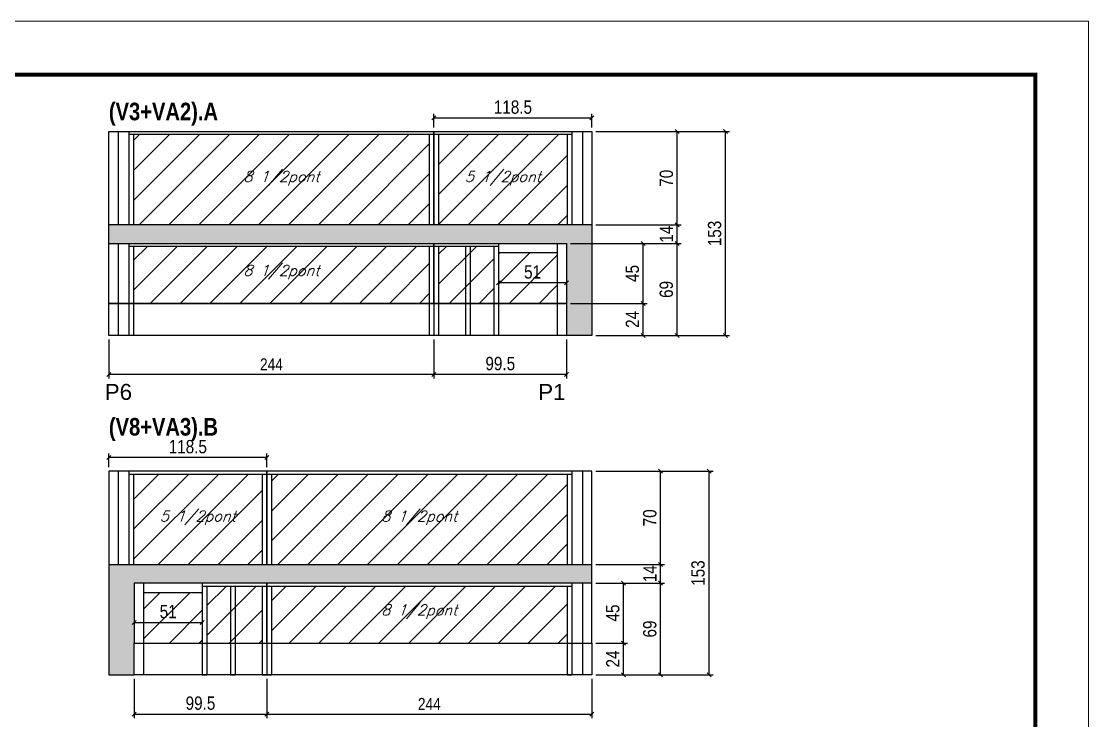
# Model space of a CAD drawing. Extents: x 3330 to 22105, y 1197 to 30204.
# Drawn here: x 18299 to 19100, y 24694 to 25219 of the extents above; entities that cross this region are included whole.
import ezdxf

# ---------------------------------------------------------------- set-up
doc = ezdxf.new("R2010")
doc.units = 0
doc.linetypes.add('DASHED', pattern=[0.75, 0.5, -0.25])
for name, color, linetype in [('5', 5, 'Continuous'), ('COTA', 241, 'Continuous'), ('NOMENCLATURA', 7, 'Continuous'), ('Painéis', 200, 'Continuous'), ('SARR_2.2x7', 40, 'Continuous'), ('SARR_3.5x7', 81, 'Continuous'), ('texto', 7, 'Continuous')]:
    doc.layers.add(name, color=color, linetype=linetype)
for name, color, linetype, lineweight in [('Folhas', 255, 'Continuous', 9), ('Hachura', 251, 'Continuous', 9), ('SARRAFO DE PRESSAO', 251, 'DASHED', 9)]:
    doc.layers.add(name, color=color, linetype=linetype, lineweight=lineweight)
doc.styles.add('COTA TECNICA', font='techl___.ttf', dxfattribs={"height": 10})
doc.styles.add('COTA TECNICA-50', font='techl___.ttf', dxfattribs={"height": 9})
doc.styles.add('Romans', font='romans.shx')
doc.styles.get("Standard").update_dxf_attribs({"font": 'arial.ttf'})
doc.styles.add('TECNICA', font='techb___.ttf', dxfattribs={"height": 10})
doc.dimstyles.new('COTA PAINEL-50', dxfattribs={"dimtxt": 9, "dimasz": 3, "dimexe": 3, "dimexo": 3, "dimgap": 3, "dimtad": 1, "dimdec": 1, "dimzin": 12, "dimdsep": 46, "dimtxsty": 'COTA TECNICA-50', "dimblk1": 'OBLIQUE', "dimblk2": 'OBLIQUE', "dimsah": 1, "dimcen": 0.9, "dimclrd": 4, "dimclre": 4, "dimclrt": 240, "dimadec": 1, "dimazin": 3, "dimtfac": 1, "dimtdec": 1, "dimtmove": 0, "dimatfit": 3, "dimfxl": 1, "dimtolj": 1, "dimtzin": 12, "dimarcsym": 0})
doc.dimstyles.new('PAINEL', dxfattribs={"dimtxt": 10, "dimasz": 3, "dimexe": 3, "dimexo": 3, "dimgap": 3, "dimtad": 1, "dimdec": 1, "dimzin": 12, "dimdsep": 46, "dimtxsty": 'COTA TECNICA', "dimblk1": 'OBLIQUE', "dimblk2": 'OBLIQUE', "dimsah": 1, "dimcen": 0.9, "dimclrd": 4, "dimclre": 4, "dimclrt": 240, "dimadec": 1, "dimazin": 3, "dimtfac": 1, "dimtdec": 1, "dimtmove": 0, "dimatfit": 3, "dimfxl": 1, "dimtolj": 1, "dimtzin": 12, "dimarcsym": 0})
pattern_1 = [(45, (1653.577, 1148.575), (-11.22532, 11.22532), [])]

# ---------------------------------------------------------------- blocks, each defined once
blk = doc.blocks.new('9999999999')
at = {"layer": 'Folhas'}
blk.add_lwpolyline([(98138.98, 34190.21), (99623.98, 34190.21), (99623.98, 35240.21), (98138.98, 35240.21)], close=True, dxfattribs=at)
at = {"layer": 'Folhas', "color": 30, "const_width": 3}
blk.add_lwpolyline([(98213.98, 34230.21), (99583.98, 34230.21), (99583.98, 35200.21), (98213.98, 35200.21)], close=True, dxfattribs=at)
blk = doc.blocks.new('_Oblique')
at = {"color": 0, "linetype": 'ByBlock', "lineweight": -2}
blk.add_line((-0.5, -0.5), (0.5, 0.5), dxfattribs=at)
blk = doc.blocks.new('*D1952')
at = {"layer": 'COTA', "color": 4, "linetype": 'ByBlock', "lineweight": -2, "transparency": 16777216}
for p, q in [((18364.21, 24980.02), (18364.21, 24950.68)), ((18608.21, 24980.02), (18608.21, 24950.68)), ((18608.21, 24953.68), (18364.21, 24953.68))]:
    blk.add_line(p, q, dxfattribs=at)
at = {"layer": 'Defpoints', "color": 0, "linetype": 'ByBlock', "transparency": 16777216}
for p in [(18364.21, 24983.02), (18608.21, 24983.02), (18364.21, 24953.68)]:
    blk.add_point(p, dxfattribs=at)
at = {"layer": 'COTA', "color": 4, "linetype": 'ByBlock', "lineweight": -2, "transparency": 16777216, "xscale": 3, "yscale": 3, "zscale": 3, "rotation": 180}
blk.add_blockref('_Oblique', (18364.21, 24953.68), dxfattribs=at)
at = {"layer": 'COTA', "color": 4, "linetype": 'ByBlock', "lineweight": -2, "transparency": 16777216, "xscale": 3, "yscale": 3, "zscale": 3}
blk.add_blockref('_Oblique', (18608.21, 24953.68), dxfattribs=at)
at = {"layer": 'COTA', "color": 240, "linetype": 'ByBlock', "transparency": 16777216, "insert": (18486.21, 24961.25), "char_height": 9, "attachment_point": 5, "style": 'COTA TECNICA-50'}
blk.add_mtext('\\A1;244', dxfattribs=at)
blk = doc.blocks.new('*D1953')
at = {"layer": 'COTA', "color": 4, "linetype": 'ByBlock', "lineweight": -2, "transparency": 16777216}
for p, q in [((18608.21, 24980.02), (18608.21, 24950.68)), ((18707.71, 24980.02), (18707.71, 24950.68)), ((18707.71, 24953.68), (18608.21, 24953.68))]:
    blk.add_line(p, q, dxfattribs=at)
at = {"layer": 'Defpoints', "color": 0, "linetype": 'ByBlock', "transparency": 16777216}
for p in [(18608.21, 24983.02), (18707.71, 24983.02), (18608.21, 24953.68)]:
    blk.add_point(p, dxfattribs=at)
at = {"layer": 'COTA', "color": 4, "linetype": 'ByBlock', "lineweight": -2, "transparency": 16777216, "xscale": 3, "yscale": 3, "zscale": 3, "rotation": 180}
blk.add_blockref('_Oblique', (18608.21, 24953.68), dxfattribs=at)
at = {"layer": 'COTA', "color": 4, "linetype": 'ByBlock', "lineweight": -2, "transparency": 16777216, "xscale": 3, "yscale": 3, "zscale": 3}
blk.add_blockref('_Oblique', (18707.71, 24953.68), dxfattribs=at)
at = {"layer": 'COTA', "color": 240, "linetype": 'ByBlock', "transparency": 16777216, "insert": (18657.96, 24961.82), "char_height": 10, "attachment_point": 5, "style": 'COTA TECNICA'}
blk.add_mtext('\\A1;99.5', dxfattribs=at)
blk = doc.blocks.new('*D1954')
at = {"layer": 'COTA', "color": 4, "lineweight": -2, "transparency": 16777216}
for p, q in [((18608.21, 25139.02), (18608.21, 25149.25)), ((18608.21, 25146.25), (18726.71, 25146.25)), ((18726.71, 25139.02), (18726.71, 25149.25))]:
    blk.add_line(p, q, dxfattribs=at)
at = {"layer": 'Defpoints', "color": 0, "transparency": 16777216}
for p in [(18726.71, 25146.25), (18608.21, 25136.02), (18726.71, 25136.02)]:
    blk.add_point(p, dxfattribs=at)
at = {"layer": 'COTA', "color": 4, "lineweight": -2, "transparency": 16777216, "xscale": 3, "yscale": 3, "zscale": 3, "rotation": 180}
blk.add_blockref('_Oblique', (18608.21, 25146.25), dxfattribs=at)
at = {"layer": 'COTA', "color": 4, "lineweight": -2, "transparency": 16777216, "xscale": 3, "yscale": 3, "zscale": 3}
blk.add_blockref('_Oblique', (18726.71, 25146.25), dxfattribs=at)
at = {"layer": 'COTA', "color": 240, "transparency": 16777216, "insert": (18667.46, 25154.38), "char_height": 10, "attachment_point": 5, "style": 'COTA TECNICA'}
blk.add_mtext('\\A1;118.5', dxfattribs=at)
blk = doc.blocks.new('*D1955')
at = {"layer": 'COTA', "color": 4, "lineweight": -2, "transparency": 16777216}
for p, q in [((18656.71, 25029.57), (18656.71, 25019.48)), ((18707.71, 25029.57), (18707.71, 25019.48)), ((18707.71, 25022.48), (18656.71, 25022.48))]:
    blk.add_line(p, q, dxfattribs=at)
at = {"layer": 'Defpoints', "color": 0, "transparency": 16777216}
for p in [(18656.71, 25032.57), (18707.71, 25032.57), (18656.71, 25022.48)]:
    blk.add_point(p, dxfattribs=at)
at = {"layer": 'COTA', "color": 4, "lineweight": -2, "transparency": 16777216, "xscale": 3, "yscale": 3, "zscale": 3, "rotation": 180}
blk.add_blockref('_Oblique', (18656.71, 25022.48), dxfattribs=at)
at = {"layer": 'COTA', "color": 4, "lineweight": -2, "transparency": 16777216, "xscale": 3, "yscale": 3, "zscale": 3}
blk.add_blockref('_Oblique', (18707.71, 25022.48), dxfattribs=at)
at = {"layer": 'COTA', "color": 240, "transparency": 16777216, "insert": (18682.21, 25030.59), "char_height": 10, "attachment_point": 5, "style": 'COTA TECNICA'}
blk.add_mtext('\\A1;51', dxfattribs=at)
blk = doc.blocks.new('*D1956')
at = {"layer": 'COTA', "color": 4, "lineweight": -2, "transparency": 16777216}
for p, q in [((18710.71, 25052.02), (18793.75, 25052.02)), ((18790.75, 24983.02), (18790.75, 25052.02)), ((18729.71, 24983.02), (18793.75, 24983.02))]:
    blk.add_line(p, q, dxfattribs=at)
at = {"layer": 'Defpoints', "color": 0, "transparency": 16777216}
for p in [(18707.71, 25052.02), (18790.75, 25052.02), (18726.71, 24983.02)]:
    blk.add_point(p, dxfattribs=at)
at = {"layer": 'COTA', "color": 4, "lineweight": -2, "transparency": 16777216, "xscale": 3, "yscale": 3, "zscale": 3}
for p, rotation in [((18790.75, 25052.02), 90), ((18790.75, 24983.02), 270)]:
    blk.add_blockref('_Oblique', p, dxfattribs=dict(at, rotation=rotation))
at = {"layer": 'COTA', "color": 240, "transparency": 16777216, "insert": (18782.62, 25017.52), "char_height": 10, "attachment_point": 5, "rotation": 90, "style": 'COTA TECNICA'}
blk.add_mtext('\\A1;69', dxfattribs=at)
blk = doc.blocks.new('*D1957')
at = {"layer": 'COTA', "color": 4, "lineweight": -2, "transparency": 16777216}
for p, q in [((18729.71, 25066.02), (18793.75, 25066.02)), ((18790.75, 25052.02), (18790.75, 25066.02)), ((18710.71, 25052.02), (18793.75, 25052.02))]:
    blk.add_line(p, q, dxfattribs=at)
at = {"layer": 'Defpoints', "color": 0, "transparency": 16777216}
for p in [(18726.71, 25066.02), (18790.75, 25066.02), (18707.71, 25052.02)]:
    blk.add_point(p, dxfattribs=at)
at = {"layer": 'COTA', "color": 4, "lineweight": -2, "transparency": 16777216, "xscale": 3, "yscale": 3, "zscale": 3}
for p, rotation in [((18790.75, 25066.02), 90), ((18790.75, 25052.02), 270)]:
    blk.add_blockref('_Oblique', p, dxfattribs=dict(at, rotation=rotation))
at = {"layer": 'COTA', "color": 240, "transparency": 16777216, "insert": (18782.68, 25059.02), "char_height": 10, "attachment_point": 5, "rotation": 90, "style": 'COTA TECNICA'}
blk.add_mtext('\\A1;14', dxfattribs=at)
blk = doc.blocks.new('*D1958')
at = {"layer": 'COTA', "color": 4, "lineweight": -2, "transparency": 16777216}
for p, q in [((18729.71, 25136.02), (18793.75, 25136.02)), ((18790.75, 25066.02), (18790.75, 25136.02)), ((18729.71, 25066.02), (18793.75, 25066.02))]:
    blk.add_line(p, q, dxfattribs=at)
at = {"layer": 'Defpoints', "color": 0, "transparency": 16777216}
for p in [(18726.71, 25136.02), (18790.75, 25136.02), (18726.71, 25066.02)]:
    blk.add_point(p, dxfattribs=at)
at = {"layer": 'COTA', "color": 4, "lineweight": -2, "transparency": 16777216, "xscale": 3, "yscale": 3, "zscale": 3}
for p, rotation in [((18790.75, 25136.02), 90), ((18790.75, 25066.02), 270)]:
    blk.add_blockref('_Oblique', p, dxfattribs=dict(at, rotation=rotation))
at = {"layer": 'COTA', "color": 240, "transparency": 16777216, "insert": (18782.65, 25101.02), "char_height": 10, "attachment_point": 5, "rotation": 90, "style": 'COTA TECNICA'}
blk.add_mtext('\\A1;70', dxfattribs=at)
blk = doc.blocks.new('*D1941')
at = {"layer": 'COTA', "color": 4, "linetype": 'ByBlock', "lineweight": -2, "transparency": 16777216}
for p, q in [((18482.71, 24725.05), (18482.71, 24695.71)), ((18726.71, 24725.05), (18726.71, 24695.71)), ((18482.71, 24698.71), (18726.71, 24698.71))]:
    blk.add_line(p, q, dxfattribs=at)
at = {"layer": 'Defpoints', "color": 0, "linetype": 'ByBlock', "transparency": 16777216}
for p in [(18482.71, 24728.05), (18726.71, 24728.05), (18726.71, 24698.71)]:
    blk.add_point(p, dxfattribs=at)
at = {"layer": 'COTA', "color": 4, "linetype": 'ByBlock', "lineweight": -2, "transparency": 16777216, "xscale": 3, "yscale": 3, "zscale": 3, "rotation": 180}
blk.add_blockref('_Oblique', (18482.71, 24698.71), dxfattribs=at)
at = {"layer": 'COTA', "color": 4, "linetype": 'ByBlock', "lineweight": -2, "transparency": 16777216, "xscale": 3, "yscale": 3, "zscale": 3}
blk.add_blockref('_Oblique', (18726.71, 24698.71), dxfattribs=at)
at = {"layer": 'COTA', "color": 240, "linetype": 'ByBlock', "transparency": 16777216, "insert": (18604.71, 24706.28), "char_height": 9, "attachment_point": 5, "style": 'COTA TECNICA-50'}
blk.add_mtext('\\A1;244', dxfattribs=at)
blk = doc.blocks.new('*D1942')
at = {"layer": 'COTA', "color": 4, "linetype": 'ByBlock', "lineweight": -2, "transparency": 16777216}
for p, q in [((18383.21, 24725.05), (18383.21, 24695.71)), ((18482.71, 24725.05), (18482.71, 24695.71)), ((18383.21, 24698.71), (18482.71, 24698.71))]:
    blk.add_line(p, q, dxfattribs=at)
at = {"layer": 'Defpoints', "color": 0, "linetype": 'ByBlock', "transparency": 16777216}
for p in [(18383.21, 24728.05), (18482.71, 24728.05), (18482.71, 24698.71)]:
    blk.add_point(p, dxfattribs=at)
at = {"layer": 'COTA', "color": 4, "linetype": 'ByBlock', "lineweight": -2, "transparency": 16777216, "xscale": 3, "yscale": 3, "zscale": 3, "rotation": 180}
blk.add_blockref('_Oblique', (18383.21, 24698.71), dxfattribs=at)
at = {"layer": 'COTA', "color": 4, "linetype": 'ByBlock', "lineweight": -2, "transparency": 16777216, "xscale": 3, "yscale": 3, "zscale": 3}
blk.add_blockref('_Oblique', (18482.71, 24698.71), dxfattribs=at)
at = {"layer": 'COTA', "color": 240, "linetype": 'ByBlock', "transparency": 16777216, "insert": (18432.96, 24706.85), "char_height": 10, "attachment_point": 5, "style": 'COTA TECNICA'}
blk.add_mtext('\\A1;99.5', dxfattribs=at)
blk = doc.blocks.new('*D1959')
at = {"layer": 'COTA', "color": 4, "lineweight": -2, "transparency": 16777216}
for p, q in [((18364.21, 24884.05), (18364.21, 24894.28)), ((18482.71, 24891.28), (18364.21, 24891.28)), ((18482.71, 24884.05), (18482.71, 24894.28))]:
    blk.add_line(p, q, dxfattribs=at)
at = {"layer": 'Defpoints', "color": 0, "transparency": 16777216}
for p in [(18364.21, 24891.28), (18364.21, 24881.05), (18482.71, 24881.05)]:
    blk.add_point(p, dxfattribs=at)
at = {"layer": 'COTA', "color": 4, "lineweight": -2, "transparency": 16777216, "xscale": 3, "yscale": 3, "zscale": 3, "rotation": 180}
blk.add_blockref('_Oblique', (18364.21, 24891.28), dxfattribs=at)
at = {"layer": 'COTA', "color": 4, "lineweight": -2, "transparency": 16777216, "xscale": 3, "yscale": 3, "zscale": 3}
blk.add_blockref('_Oblique', (18482.71, 24891.28), dxfattribs=at)
at = {"layer": 'COTA', "color": 240, "transparency": 16777216, "insert": (18423.46, 24899.41), "char_height": 10, "attachment_point": 5, "style": 'COTA TECNICA'}
blk.add_mtext('\\A1;118.5', dxfattribs=at)
blk = doc.blocks.new('*D1960')
at = {"layer": 'COTA', "color": 4, "lineweight": -2, "transparency": 16777216}
for p, q in [((18383.21, 24774.6), (18383.21, 24764.51)), ((18434.21, 24774.6), (18434.21, 24764.51)), ((18383.21, 24767.51), (18434.21, 24767.51))]:
    blk.add_line(p, q, dxfattribs=at)
at = {"layer": 'Defpoints', "color": 0, "transparency": 16777216}
for p in [(18383.21, 24777.6), (18434.21, 24777.6), (18434.21, 24767.51)]:
    blk.add_point(p, dxfattribs=at)
at = {"layer": 'COTA', "color": 4, "lineweight": -2, "transparency": 16777216, "xscale": 3, "yscale": 3, "zscale": 3, "rotation": 180}
blk.add_blockref('_Oblique', (18383.21, 24767.51), dxfattribs=at)
at = {"layer": 'COTA', "color": 4, "lineweight": -2, "transparency": 16777216, "xscale": 3, "yscale": 3, "zscale": 3}
blk.add_blockref('_Oblique', (18434.21, 24767.51), dxfattribs=at)
at = {"layer": 'COTA', "color": 240, "transparency": 16777216, "insert": (18408.71, 24775.62), "char_height": 10, "attachment_point": 5, "style": 'COTA TECNICA'}
blk.add_mtext('\\A1;51', dxfattribs=at)
blk = doc.blocks.new('*D1961')
at = {"layer": 'COTA', "color": 4, "lineweight": -2, "transparency": 16777216}
for p, q in [((18729.71, 25136.02), (18830.06, 25136.02)), ((18827.06, 24983.02), (18827.06, 25136.02)), ((18729.71, 24983.02), (18830.06, 24983.02))]:
    blk.add_line(p, q, dxfattribs=at)
at = {"layer": 'Defpoints', "color": 0, "transparency": 16777216}
for p in [(18726.71, 25136.02), (18827.06, 25136.02), (18726.71, 24983.02)]:
    blk.add_point(p, dxfattribs=at)
at = {"layer": 'COTA', "color": 4, "lineweight": -2, "transparency": 16777216, "xscale": 3, "yscale": 3, "zscale": 3}
for p, rotation in [((18827.06, 25136.02), 90), ((18827.06, 24983.02), 270)]:
    blk.add_blockref('_Oblique', p, dxfattribs=dict(at, rotation=rotation))
at = {"layer": 'COTA', "color": 240, "transparency": 16777216, "insert": (18818.84, 25059.52), "char_height": 10, "attachment_point": 5, "rotation": 90, "style": 'COTA TECNICA'}
blk.add_mtext('\\A1;153', dxfattribs=at)
blk = doc.blocks.new('*D1944')
at = {"layer": 'COTA', "color": 4, "lineweight": -2, "transparency": 16777216}
for p, q in [((18729.71, 24797.05), (18781.33, 24797.05)), ((18778.33, 24728.05), (18778.33, 24797.05)), ((18729.71, 24728.05), (18781.33, 24728.05))]:
    blk.add_line(p, q, dxfattribs=at)
at = {"layer": 'Defpoints', "color": 0, "transparency": 16777216}
for p in [(18726.71, 24797.05), (18778.33, 24797.05), (18726.71, 24728.05)]:
    blk.add_point(p, dxfattribs=at)
at = {"layer": 'COTA', "color": 4, "lineweight": -2, "transparency": 16777216, "xscale": 3, "yscale": 3, "zscale": 3}
for p, rotation in [((18778.33, 24797.05), 90), ((18778.33, 24728.05), 270)]:
    blk.add_blockref('_Oblique', p, dxfattribs=dict(at, rotation=rotation))
at = {"layer": 'COTA', "color": 240, "transparency": 16777216, "insert": (18770.19, 24762.55), "char_height": 10, "attachment_point": 5, "rotation": 90, "style": 'COTA TECNICA'}
blk.add_mtext('\\A1;69', dxfattribs=at)
blk = doc.blocks.new('*D1945')
at = {"layer": 'COTA', "color": 4, "lineweight": -2, "transparency": 16777216}
for p, q in [((18729.71, 24811.05), (18781.33, 24811.05)), ((18778.33, 24797.05), (18778.33, 24811.05)), ((18729.71, 24797.05), (18781.33, 24797.05))]:
    blk.add_line(p, q, dxfattribs=at)
at = {"layer": 'Defpoints', "color": 0, "transparency": 16777216}
for p in [(18726.71, 24811.05), (18778.33, 24811.05), (18726.71, 24797.05)]:
    blk.add_point(p, dxfattribs=at)
at = {"layer": 'COTA', "color": 4, "lineweight": -2, "transparency": 16777216, "xscale": 3, "yscale": 3, "zscale": 3}
for p, rotation in [((18778.33, 24811.05), 90), ((18778.33, 24797.05), 270)]:
    blk.add_blockref('_Oblique', p, dxfattribs=dict(at, rotation=rotation))
at = {"layer": 'COTA', "color": 240, "transparency": 16777216, "insert": (18770.25, 24804.05), "char_height": 10, "attachment_point": 5, "rotation": 90, "style": 'COTA TECNICA'}
blk.add_mtext('\\A1;14', dxfattribs=at)
blk = doc.blocks.new('*D1962')
at = {"layer": 'COTA', "color": 4, "lineweight": -2, "transparency": 16777216}
for p, q in [((18729.71, 24881.05), (18781.33, 24881.05)), ((18778.33, 24811.05), (18778.33, 24881.05)), ((18729.71, 24811.05), (18781.33, 24811.05))]:
    blk.add_line(p, q, dxfattribs=at)
at = {"layer": 'Defpoints', "color": 0, "transparency": 16777216}
for p in [(18726.71, 24881.05), (18778.33, 24881.05), (18726.71, 24811.05)]:
    blk.add_point(p, dxfattribs=at)
at = {"layer": 'COTA', "color": 4, "lineweight": -2, "transparency": 16777216, "xscale": 3, "yscale": 3, "zscale": 3}
for p, rotation in [((18778.33, 24881.05), 90), ((18778.33, 24811.05), 270)]:
    blk.add_blockref('_Oblique', p, dxfattribs=dict(at, rotation=rotation))
at = {"layer": 'COTA', "color": 240, "transparency": 16777216, "insert": (18770.22, 24846.05), "char_height": 10, "attachment_point": 5, "rotation": 90, "style": 'COTA TECNICA'}
blk.add_mtext('\\A1;70', dxfattribs=at)
blk = doc.blocks.new('*D1963')
at = {"layer": 'COTA', "color": 4, "lineweight": -2, "transparency": 16777216}
for p, q in [((18729.71, 24881.05), (18817.64, 24881.05)), ((18814.64, 24728.05), (18814.64, 24881.05)), ((18729.71, 24728.05), (18817.64, 24728.05))]:
    blk.add_line(p, q, dxfattribs=at)
at = {"layer": 'Defpoints', "color": 0, "transparency": 16777216}
for p in [(18726.71, 24881.05), (18814.64, 24881.05), (18726.71, 24728.05)]:
    blk.add_point(p, dxfattribs=at)
at = {"layer": 'COTA', "color": 4, "lineweight": -2, "transparency": 16777216, "xscale": 3, "yscale": 3, "zscale": 3}
for p, rotation in [((18814.64, 24881.05), 90), ((18814.64, 24728.05), 270)]:
    blk.add_blockref('_Oblique', p, dxfattribs=dict(at, rotation=rotation))
at = {"layer": 'COTA', "color": 240, "transparency": 16777216, "insert": (18806.42, 24804.55), "char_height": 10, "attachment_point": 5, "rotation": 90, "style": 'COTA TECNICA'}
blk.add_mtext('\\A1;153', dxfattribs=at)
blk = doc.blocks.new('*D1977')
at = {"layer": 'COTA', "color": 4, "lineweight": -2, "transparency": 16777216}
for p, q in [((18710.71, 25007.02), (18768.21, 25007.02)), ((18765.21, 24983.02), (18765.21, 25007.02)), ((18729.71, 24983.02), (18768.21, 24983.02))]:
    blk.add_line(p, q, dxfattribs=at)
at = {"layer": 'Defpoints', "color": 0, "transparency": 16777216}
for p in [(18707.71, 25007.02), (18765.21, 25007.02), (18726.71, 24983.02)]:
    blk.add_point(p, dxfattribs=at)
at = {"layer": 'COTA', "color": 4, "lineweight": -2, "transparency": 16777216, "xscale": 3, "yscale": 3, "zscale": 3}
for p, rotation in [((18765.21, 25007.02), 90), ((18765.21, 24983.02), 270)]:
    blk.add_blockref('_Oblique', p, dxfattribs=dict(at, rotation=rotation))
at = {"layer": 'COTA', "color": 240, "transparency": 16777216, "insert": (18757.13, 24995.02), "char_height": 10, "attachment_point": 5, "rotation": 90, "style": 'COTA TECNICA'}
blk.add_mtext('\\A1;24', dxfattribs=at)
blk = doc.blocks.new('*D1978')
at = {"layer": 'COTA', "color": 4, "lineweight": -2, "transparency": 16777216}
for p, q in [((18710.71, 25052.02), (18768.21, 25052.02)), ((18765.21, 25007.02), (18765.21, 25052.02)), ((18710.71, 25007.02), (18768.21, 25007.02))]:
    blk.add_line(p, q, dxfattribs=at)
at = {"layer": 'Defpoints', "color": 0, "transparency": 16777216}
for p in [(18707.71, 25052.02), (18765.21, 25052.02), (18707.71, 25007.02)]:
    blk.add_point(p, dxfattribs=at)
at = {"layer": 'COTA', "color": 4, "lineweight": -2, "transparency": 16777216, "xscale": 3, "yscale": 3, "zscale": 3}
for p, rotation in [((18765.21, 25052.02), 90), ((18765.21, 25007.02), 270)]:
    blk.add_blockref('_Oblique', p, dxfattribs=dict(at, rotation=rotation))
at = {"layer": 'COTA', "color": 240, "transparency": 16777216, "insert": (18757.1, 25029.52), "char_height": 10, "attachment_point": 5, "rotation": 90, "style": 'COTA TECNICA'}
blk.add_mtext('\\A1;45', dxfattribs=at)
blk = doc.blocks.new('*D1980')
at = {"layer": 'COTA', "color": 4, "lineweight": -2, "transparency": 16777216}
for p, q in [((18729.71, 24752.05), (18753.5, 24752.05)), ((18750.5, 24728.05), (18750.5, 24752.05)), ((18729.71, 24728.05), (18753.5, 24728.05))]:
    blk.add_line(p, q, dxfattribs=at)
at = {"layer": 'Defpoints', "color": 0, "transparency": 16777216}
for p in [(18726.71, 24752.05), (18750.5, 24752.05), (18726.71, 24728.05)]:
    blk.add_point(p, dxfattribs=at)
at = {"layer": 'COTA', "color": 4, "lineweight": -2, "transparency": 16777216, "xscale": 3, "yscale": 3, "zscale": 3}
for p, rotation in [((18750.5, 24752.05), 90), ((18750.5, 24728.05), 270)]:
    blk.add_blockref('_Oblique', p, dxfattribs=dict(at, rotation=rotation))
at = {"layer": 'COTA', "color": 240, "transparency": 16777216, "insert": (18742.43, 24740.05), "char_height": 10, "attachment_point": 5, "rotation": 90, "style": 'COTA TECNICA'}
blk.add_mtext('\\A1;24', dxfattribs=at)
blk = doc.blocks.new('*D1981')
at = {"layer": 'COTA', "color": 4, "lineweight": -2, "transparency": 16777216}
for p, q in [((18729.71, 24797.05), (18753.5, 24797.05)), ((18750.5, 24752.05), (18750.5, 24797.05)), ((18729.71, 24752.05), (18753.5, 24752.05))]:
    blk.add_line(p, q, dxfattribs=at)
at = {"layer": 'Defpoints', "color": 0, "transparency": 16777216}
for p in [(18726.71, 24797.05), (18750.5, 24797.05), (18726.71, 24752.05)]:
    blk.add_point(p, dxfattribs=at)
at = {"layer": 'COTA', "color": 4, "lineweight": -2, "transparency": 16777216, "xscale": 3, "yscale": 3, "zscale": 3}
for p, rotation in [((18750.5, 24797.05), 90), ((18750.5, 24752.05), 270)]:
    blk.add_blockref('_Oblique', p, dxfattribs=dict(at, rotation=rotation))
at = {"layer": 'COTA', "color": 240, "transparency": 16777216, "insert": (18742.39, 24774.55), "char_height": 10, "attachment_point": 5, "rotation": 90, "style": 'COTA TECNICA'}
blk.add_mtext('\\A1;45', dxfattribs=at)

msp = doc.modelspace()

# ---------------------------------------------------------------- hatches: boundary and pattern name
at = {"layer": 'COTA'}
h = msp.add_hatch(dxfattribs=at)
h.set_pattern_fill('AR-CONC', color=256, scale=0.03)
h.set_pattern_definition([(50, (68.577, 20.8343), (5.4655401, -0.47817257), [0.5715, -6.2865]), (355, (68.577, 20.8343), (-1.0573026, 5.7317054), [0.4572, -5.0292175]), (100.451445, (69.0326, 20.7945), (4.4082374, 5.2535326), [0.4857003, -5.3427073]), (46.1842, (68.577, 22.358), (8.1323712, -1.2612698), [0.85725, -9.42975]), (96.635558, (69.255, 22.253), (7.122124, 7.4227837), [0.7285507, -8.0140682]), (351.18415, (68.577, 22.358), (7.122124, 7.4227837), [0.685799, -7.543792]), (21, (69.339, 21.9773), (4.54843174, -3.06795595), [0.5715, -6.2865]), (326, (69.339, 21.9773), (1.8540609, 5.525639), [0.4572, -5.0292]), (71.451445, (69.718, 21.7217), (6.4024926, 2.4576831), [0.4857003, -5.3426981]), (37.5, (68.5771, 20.8343), (0.0926581, 2.53665117), [0, -4.96824, 0, -5.1054, 0, -5.04825]), (7.5, (68.5771, 20.8343), (2.00458988, 3.00541724), [0, -2.91084, 0, -4.85394, 0, -1.92405]), (327.5, (66.8779, 20.8343), (4.06771786, -0.17186232), [0, -1.905, 0, -5.9436, 0, -7.8867]), (317.5, (66.116, 20.8343), (4.44387544, 0.76279473), [0, -2.4765, 0, -3.94716, 0, -5.6007])])
h.paths.add_polyline_path([(18707.71, 24983.02), (18726.71, 24983.02), (18726.71, 25066.02), (18608.21, 25066.02), (18364.21, 25066.02), (18364.21, 25052.02), (18608.21, 25052.02), (18707.71, 25052.02)])
h = msp.add_hatch(dxfattribs=at)
h.set_pattern_fill('AR-CONC', color=256, scale=0.03)
h.set_pattern_definition([(50, (68.577, -234.1377), (5.4655401, -0.47817257), [0.5715, -6.2865]), (355, (68.577, -234.138), (-1.0573026, 5.7317054), [0.4572, -5.0292175]), (100.451445, (69.0326, -234.1776), (4.4082374, 5.2535326), [0.4857003, -5.3427073]), (46.1842, (68.577, -232.614), (8.1323712, -1.2612698), [0.85725, -9.42975]), (96.635558, (69.255, -232.719), (7.122124, 7.4227837), [0.7285507, -8.0140682]), (351.18415, (68.577, -232.614), (7.122124, 7.4227837), [0.685799, -7.543792]), (21, (69.339, -232.9947), (4.54843174, -3.06795595), [0.5715, -6.2865]), (326, (69.339, -232.995), (1.8540609, 5.525639), [0.4572, -5.0292]), (71.451445, (69.718, -233.2504), (6.4024926, 2.4576831), [0.4857003, -5.3426981]), (37.5, (68.5771, -234.1377), (0.0926581, 2.53665117), [0, -4.96824, 0, -5.1054, 0, -5.04825]), (7.5, (68.5771, -234.1377), (2.00458988, 3.00541724), [0, -2.91084, 0, -4.85394, 0, -1.92405]), (327.5, (66.8779, -234.1377), (4.06771786, -0.17186232), [0, -1.905, 0, -5.9436, 0, -7.8867]), (317.5, (66.116, -234.1377), (4.44387544, 0.76279473), [0, -2.4765, 0, -3.94716, 0, -5.6007])])
h.paths.add_polyline_path([(18383.21, 24797.05), (18482.71, 24797.05), (18726.71, 24797.05), (18726.71, 24811.05), (18482.71, 24811.05), (18364.21, 24811.05), (18364.21, 24728.05), (18383.21, 24728.05)])
at = {"layer": 'Hachura', "linetype": 'ByBlock'}
h = msp.add_hatch(dxfattribs=at)
h.set_pattern_fill('ANSI31', color=256, scale=5)
h.set_pattern_definition(pattern_1)
h.paths.add_polyline_path([(18604.71, 25133.82), (18382.71, 25133.82), (18382.71, 25066.02), (18604.71, 25066.02)])
h.paths.add_polyline_path([(18708.21, 25133.82), (18611.71, 25133.82), (18611.71, 25066.02), (18708.21, 25066.02)])
h.paths.add_polyline_path([(18700.71, 25007.02), (18700.71, 25045.02), (18656.71, 25045.02), (18656.71, 25007.02)])
h.paths.add_polyline_path([(18653.21, 25049.82), (18635.41, 25049.82), (18635.41, 25007.02), (18653.21, 25007.02)])
h.paths.add_polyline_path([(18635.41, 25049.82), (18631.91, 25049.82), (18631.91, 25007.02), (18635.41, 25007.02)])
h.paths.add_polyline_path([(18631.91, 25049.82), (18611.71, 25049.82), (18611.71, 25007.02), (18631.91, 25007.02)])
h.paths.add_polyline_path([(18604.71, 25007.02), (18604.71, 25049.82), (18382.71, 25049.82), (18382.71, 25007.02)])
h = msp.add_hatch(dxfattribs=at)
h.set_pattern_fill('ANSI31', color=256, scale=5)
h.set_pattern_definition(pattern_1)
h.paths.add_polyline_path([(18434.21, 24752.05), (18434.21, 24790.05), (18390.21, 24790.05), (18390.21, 24752.05)])
h.paths.add_polyline_path([(18479.21, 24811.05), (18479.21, 24878.85), (18382.71, 24878.85), (18382.71, 24811.05)])
h.paths.add_polyline_path([(18486.21, 24811.05), (18708.21, 24811.05), (18708.21, 24878.85), (18486.21, 24878.85)])
h.paths.add_polyline_path([(18708.21, 24752.05), (18708.21, 24794.85), (18486.21, 24794.85), (18486.21, 24752.05)])
h.paths.add_polyline_path([(18459, 24752.05), (18479.21, 24752.05), (18479.21, 24794.85), (18459, 24794.85)])
h.paths.add_polyline_path([(18455.5, 24794.85), (18437.71, 24794.85), (18437.71, 24752.05), (18455.5, 24752.05)])
h.paths.add_polyline_path([(18455.5, 24752.05), (18459, 24752.05), (18459, 24794.85), (18455.5, 24794.85)])

# ---------------------------------------------------------------- linework, layer by layer
at = {"layer": 'COTA', "linetype": 'ByBlock'}
for p, q in [((18364.21, 25052.02), (18364.21, 25066.02)), ((18382.71, 24983.02), (18379.21, 24983.02)), ((18611.71, 24983.02), (18604.71, 24983.02)), ((18635.41, 24983.02), (18631.91, 24983.02)), ((18656.71, 24983.02), (18653.21, 24983.02)), ((18726.71, 24797.05), (18726.71, 24811.05)), ((18482.71, 24752.05), (18482.71, 24728.05)), ((18434.21, 24728.05), (18437.71, 24728.05)), ((18455.5, 24728.05), (18459, 24728.05)), ((18479.21, 24728.05), (18486.21, 24728.05)), ((18708.21, 24728.05), (18711.71, 24728.05))]:
    msp.add_line(p, q, dxfattribs=at)
at = {"layer": 'COTA'}
for p, q in [((18726.71, 25066.02), (18726.71, 24983.02)), ((18726.71, 24983.02), (18707.71, 24983.02)), ((18364.21, 24811.05), (18364.21, 24728.05)), ((18364.21, 24728.05), (18383.21, 24728.05))]:
    msp.add_line(p, q, dxfattribs=at)
at = {"layer": 'Painéis', "linetype": 'Continuous'}
for p, q in [((18608.21, 25007.02), (18608.21, 25052.02)), ((18608.21, 25007.02), (18608.21, 24983.02)), ((18482.71, 24752.05), (18482.71, 24797.05))]:
    msp.add_line(p, q, dxfattribs=at)
for points in [[(18364.21, 25136.02), (18608.21, 25136.02), (18608.21, 25066.02), (18364.21, 25066.02)], [(18608.21, 25136.02), (18726.71, 25136.02), (18726.71, 25066.02), (18608.21, 25066.02)], [(18364.21, 25052.02), (18608.21, 25052.02), (18608.21, 25007.02), (18364.21, 25007.02)], [(18608.21, 25052.02), (18707.71, 25052.02), (18707.71, 25007.02), (18608.21, 25007.02)], [(18364.21, 25007.02), (18707.71, 25007.02), (18707.71, 24983.02), (18364.21, 24983.02)], [(18482.71, 24881.05), (18364.21, 24881.05), (18364.21, 24811.05), (18482.71, 24811.05)], [(18726.71, 24881.05), (18482.71, 24881.05), (18482.71, 24811.05), (18726.71, 24811.05)], [(18482.71, 24797.05), (18383.21, 24797.05), (18383.21, 24752.05), (18482.71, 24752.05)], [(18726.71, 24797.05), (18482.71, 24797.05), (18482.71, 24752.05), (18726.71, 24752.05)], [(18383.21, 24752.05), (18726.71, 24752.05), (18726.71, 24728.05), (18383.21, 24728.05)]]:
    msp.add_lwpolyline(points, close=True, dxfattribs=at)
at = {"layer": 'SARR_2.2x7', "linetype": 'Continuous'}
for p, q in [((18371.21, 25136.02), (18371.21, 25066.02)), ((18608.21, 25133.82), (18379.21, 25133.82)), ((18711.71, 25133.82), (18608.21, 25133.82)), ((18719.71, 25136.02), (18719.71, 25066.02)), ((18371.21, 25052.02), (18371.21, 25007.02)), ((18608.21, 25049.82), (18379.21, 25049.82)), ((18656.71, 25049.82), (18608.21, 25049.82)), ((18700.71, 25052.02), (18700.71, 25007.02)), ((18700.71, 25045.02), (18656.71, 25045.02)), ((18371.21, 25007.02), (18371.21, 24983.02)), ((18700.71, 25007.02), (18700.71, 24983.02)), ((18371.21, 24881.05), (18371.21, 24811.05)), ((18719.71, 24881.05), (18719.71, 24811.05)), ((18379.21, 24878.85), (18482.71, 24878.85)), ((18482.71, 24878.85), (18711.71, 24878.85)), ((18390.21, 24797.05), (18390.21, 24752.05)), ((18434.21, 24794.85), (18482.71, 24794.85)), ((18482.71, 24794.85), (18711.71, 24794.85)), ((18719.71, 24797.05), (18719.71, 24752.05)), ((18390.21, 24790.05), (18434.21, 24790.05)), ((18390.21, 24752.05), (18390.21, 24728.05)), ((18719.71, 24752.05), (18719.71, 24728.05))]:
    msp.add_line(p, q, dxfattribs=at)
at = {"layer": 'SARR_3.5x7'}
for p, q in [((18379.21, 25136.02), (18379.21, 25066.02)), ((18382.71, 25133.82), (18382.71, 25066.02)), ((18604.71, 25133.82), (18604.71, 25066.02)), ((18611.71, 25133.82), (18611.71, 25066.02)), ((18708.21, 25133.82), (18708.21, 25066.02)), ((18711.71, 25136.02), (18711.71, 25066.02)), ((18379.21, 25052.02), (18379.21, 24983.02)), ((18382.71, 25049.82), (18382.71, 24983.02)), ((18604.71, 25049.82), (18604.71, 24983.02)), ((18611.71, 25049.82), (18611.71, 24983.02)), ((18631.91, 25049.82), (18631.91, 24983.02)), ((18635.41, 25049.82), (18635.41, 24983.02)), ((18653.21, 25049.82), (18653.21, 24983.02)), ((18656.71, 25052.02), (18656.71, 24983.02)), ((18379.21, 24881.05), (18379.21, 24811.05)), ((18711.71, 24881.05), (18711.71, 24811.05)), ((18382.71, 24878.85), (18382.71, 24811.05)), ((18479.21, 24878.85), (18479.21, 24811.05)), ((18486.21, 24878.85), (18486.21, 24811.05)), ((18708.21, 24878.85), (18708.21, 24811.05)), ((18434.21, 24797.05), (18434.21, 24728.05)), ((18437.71, 24794.85), (18437.71, 24728.05)), ((18455.5, 24794.85), (18455.5, 24728.05)), ((18459, 24794.85), (18459, 24728.05)), ((18479.21, 24794.85), (18479.21, 24728.05)), ((18486.21, 24794.85), (18486.21, 24728.05)), ((18708.21, 24794.85), (18708.21, 24728.05)), ((18711.71, 24797.05), (18711.71, 24728.05))]:
    msp.add_line(p, q, dxfattribs=at)

# ---------------------------------------------------------------- block references
at = {"layer": 'SARRAFO DE PRESSAO', "color": 6, "linetype": 'ByBlock'}
msp.add_blockref('9999999999', (-80524.42, -10021.38), dxfattribs=at)

# ---------------------------------------------------------------- texts
at = {"layer": '5', "linetype": 'Continuous'}
for s, p in [('P6', (18361.11, 24934.58)), ('P1', (18686.45, 24934.58))]:
    msp.add_text(s, height=12, rotation=359.99996, dxfattribs=at).set_placement(p)
at = {"layer": 'NOMENCLATURA', "style": 'TECNICA'}
for s, p in [('(V3+VA2).A', (18364.21, 25144.54)), ('(V8+VA3).B', (18364.21, 24907.79))]:
    msp.add_text(s, height=13.2, dxfattribs=at).set_placement(p)
at = {"layer": 'texto', "color": 2, "char_height": 8, "attachment_point": 5, "style": 'Romans'}
for s, insert in [('{\\Q19;\\C256;8 1/2pont}', (18493.71, 25101.02)), ('{\\Q19;\\C256;5 1/2pont}', (18659.96, 25101.02)), ('{\\Q19;\\C256;8 1/2pont}', (18493.71, 25030.52)), ('{\\Q19;\\C256;5 1/2pont}', (18430.96, 24846.05)), ('{\\Q19;\\C256;8 1/2pont}', (18597.21, 24846.05)), ('{\\Q19;\\C256;8 1/2pont}', (18597.21, 24775.55))]:
    msp.add_mtext(s, dxfattribs=dict(at, insert=insert))

# ---------------------------------------------------------------- dimensions: what is measured, and where the dimension line sits
at = {"layer": 'COTA'}
for base, p1, p2, picture, middle in [((18726.71, 25146.25), (18608.21, 25136.02), (18726.71, 25136.02), '*D1954', (18667.46, 25154.38)), ((18656.71, 25022.48), (18707.71, 25032.57), (18656.71, 25032.57), '*D1955', (18682.21, 25030.59))]:
    dim = msp.add_linear_dim(base=base, p1=p1, p2=p2, dimstyle='PAINEL', dxfattribs=at)
    dim.commit()
    dim.dimension.update_dxf_attribs({"geometry": picture, "text_midpoint": middle})
for base, p1, p2, angle, picture, middle in [((18790.75, 25136.02), (18726.71, 25066.02), (18726.71, 25136.02), 90, '*D1958', (18782.65, 25101.02)), ((18827.06, 25136.02), (18726.71, 24983.02), (18726.71, 25136.02), 90, '*D1961', (18818.84, 25059.52)), ((18790.75, 25052.02), (18726.71, 24983.02), (18707.71, 25052.02), 90, '*D1956', (18782.62, 25017.52)), ((18765.21, 25007.02), (18726.71, 24983.02), (18707.71, 25007.02), 90, '*D1977', (18757.13, 24995.02)), ((18364.21, 24891.28), (18482.71, 24881.05), (18364.21, 24881.05), 180, '*D1959', (18423.46, 24899.41)), ((18778.33, 24881.05), (18726.71, 24811.05), (18726.71, 24881.05), 90, '*D1962', (18770.22, 24846.05)), ((18814.64, 24881.05), (18726.71, 24728.05), (18726.71, 24881.05), 90, '*D1963', (18806.42, 24804.55)), ((18778.33, 24797.05), (18726.71, 24728.05), (18726.71, 24797.05), 90, '*D1944', (18770.19, 24762.55)), ((18434.21, 24767.51), (18383.21, 24777.6), (18434.21, 24777.6), 180, '*D1960', (18408.71, 24775.62)), ((18750.5, 24752.05), (18726.71, 24728.05), (18726.71, 24752.05), 90, '*D1980', (18742.43, 24740.05))]:
    dim = msp.add_linear_dim(base=base, p1=p1, p2=p2, angle=angle, dimstyle='PAINEL', dxfattribs=at)
    dim.commit()
    dim.dimension.update_dxf_attribs({"geometry": picture, "text_midpoint": middle})
for base, p1, p2, picture, middle in [((18790.75, 25066.02), (18707.71, 25052.02), (18726.71, 25066.02), '*D1957', (18790.75, 25059.02)), ((18778.33, 24811.05), (18726.71, 24797.05), (18726.71, 24811.05), '*D1945', (18778.33, 24804.05))]:
    dim = msp.add_linear_dim(base=base, p1=p1, p2=p2, angle=90, dimstyle='PAINEL', dxfattribs=at)
    dim.commit()
    dim.dimension.update_dxf_attribs({"geometry": picture, "text_midpoint": middle, "dimtype": 160})
for base, p1, p2, picture, middle in [((18765.21, 25052.02), (18707.71, 25007.02), (18707.71, 25052.02), '*D1978', (18757.1, 25029.52)), ((18750.5, 24797.05), (18726.71, 24752.05), (18726.71, 24797.05), '*D1981', (18742.39, 24774.55))]:
    dim = msp.add_linear_dim(base=base, p1=p1, p2=p2, angle=90, dimstyle='PAINEL', override={"dimtmove": 1}, dxfattribs=at)
    dim.commit()
    dim.dimension.update_dxf_attribs({"geometry": picture, "text_midpoint": middle})
at = {"layer": 'COTA', "linetype": 'ByBlock'}
dim = msp.add_linear_dim(base=(18364.21, 24953.68), p1=(18608.21, 24983.02), p2=(18364.21, 24983.02), angle=180, dimstyle='COTA PAINEL-50', override={"dimarcsym": 1}, dxfattribs=at)
dim.commit()
dim.dimension.update_dxf_attribs({"geometry": '*D1952', "text_midpoint": (18486.21, 24961.25)})
dim = msp.add_linear_dim(base=(18608.21, 24953.68), p1=(18707.71, 24983.02), p2=(18608.21, 24983.02), dimstyle='PAINEL', dxfattribs=at)
dim.commit()
dim.dimension.update_dxf_attribs({"geometry": '*D1953', "text_midpoint": (18657.96, 24961.82)})
dim = msp.add_linear_dim(base=(18482.71, 24698.71), p1=(18383.21, 24728.05), p2=(18482.71, 24728.05), angle=180, dimstyle='PAINEL', dxfattribs=at)
dim.commit()
dim.dimension.update_dxf_attribs({"geometry": '*D1942', "text_midpoint": (18432.96, 24706.85)})
dim = msp.add_linear_dim(base=(18726.71, 24698.71), p1=(18482.71, 24728.05), p2=(18726.71, 24728.05), dimstyle='COTA PAINEL-50', override={"dimarcsym": 1}, dxfattribs=at)
dim.commit()
dim.dimension.update_dxf_attribs({"geometry": '*D1941', "text_midpoint": (18604.71, 24706.28)})

doc.saveas('drawing.dxf')
